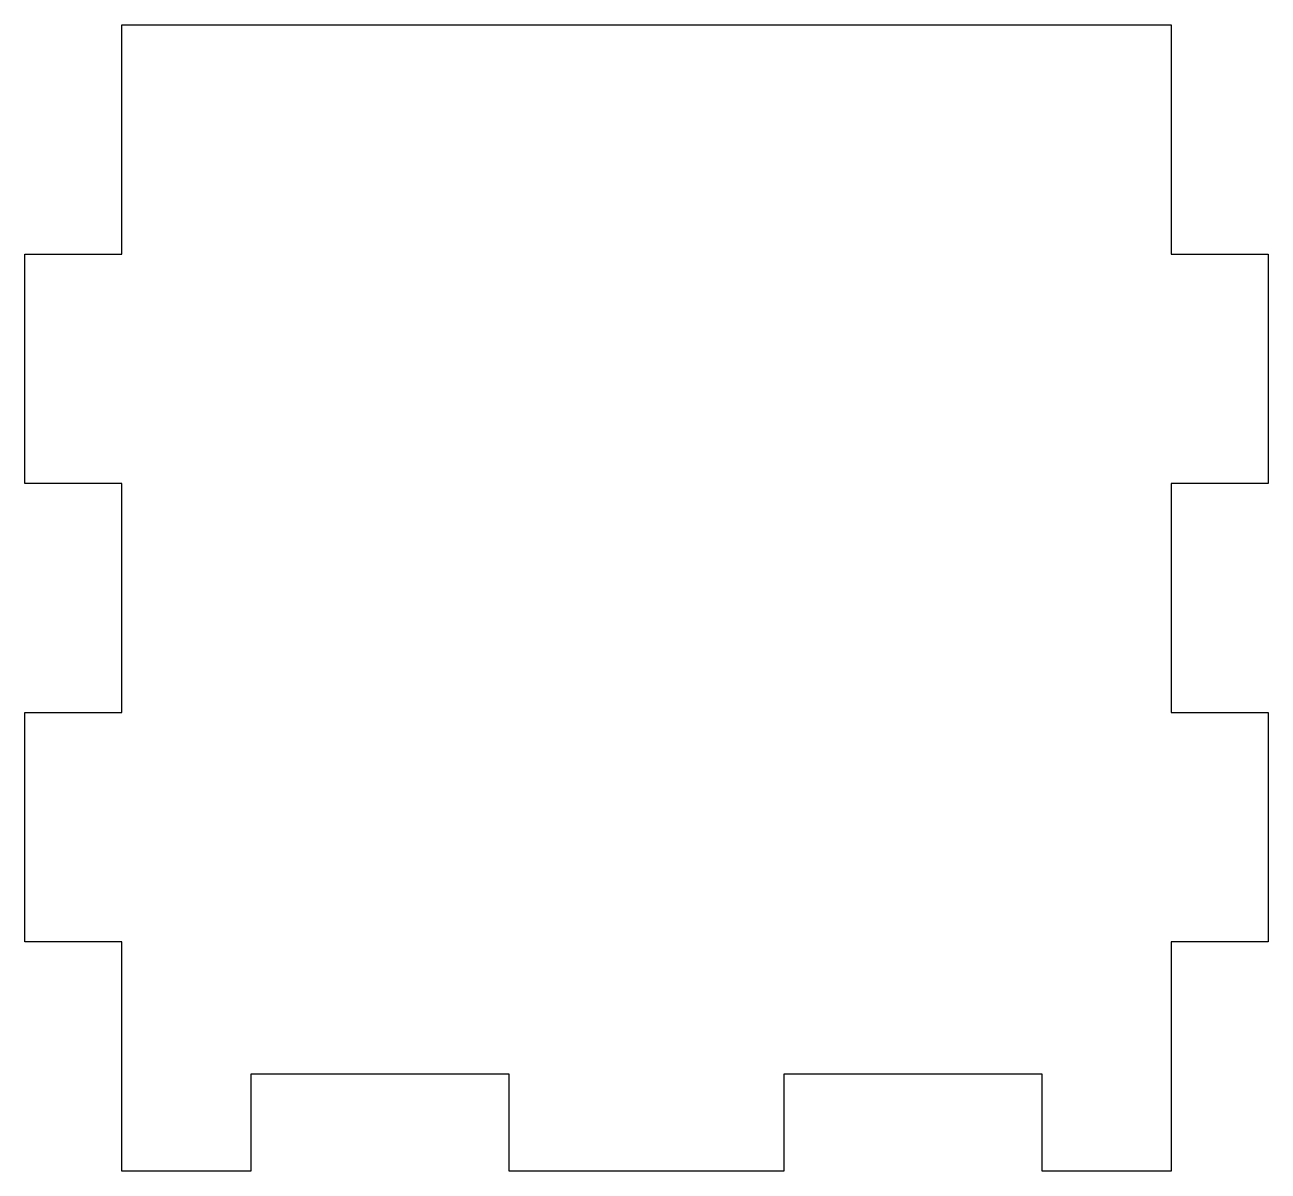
# Model space of a CAD drawing. Header units: millimetres. Extents: x 0 to 77, y 0 to 71.
import ezdxf

# ---------------------------------------------------------------- set-up
doc = ezdxf.new("R2010")
doc.units = ezdxf.units.MM
doc.layers.add('CUT', color=7, linetype='CONTINUOUS')

msp = doc.modelspace()

# ---------------------------------------------------------------- linework, layer by layer
at = {"layer": 'CUT'}
msp.add_lwpolyline([(0, 14.2), (0, 28.4), (6, 28.4), (6, 42.6), (0, 42.6), (0, 56.8), (6, 56.8), (6, 71), (71, 71), (71, 56.8), (77, 56.8), (77, 42.6), (71, 42.6), (71, 28.4), (77, 28.4), (77, 14.2), (71, 14.2), (71, 0), (63, 0), (63, 6), (47, 6), (47, 0), (30, 0), (30, 6), (14, 6), (14, 0), (6, 0), (6, 14.2), (0, 14.2)], close=True, dxfattribs=at)

doc.saveas('drawing.dxf')
